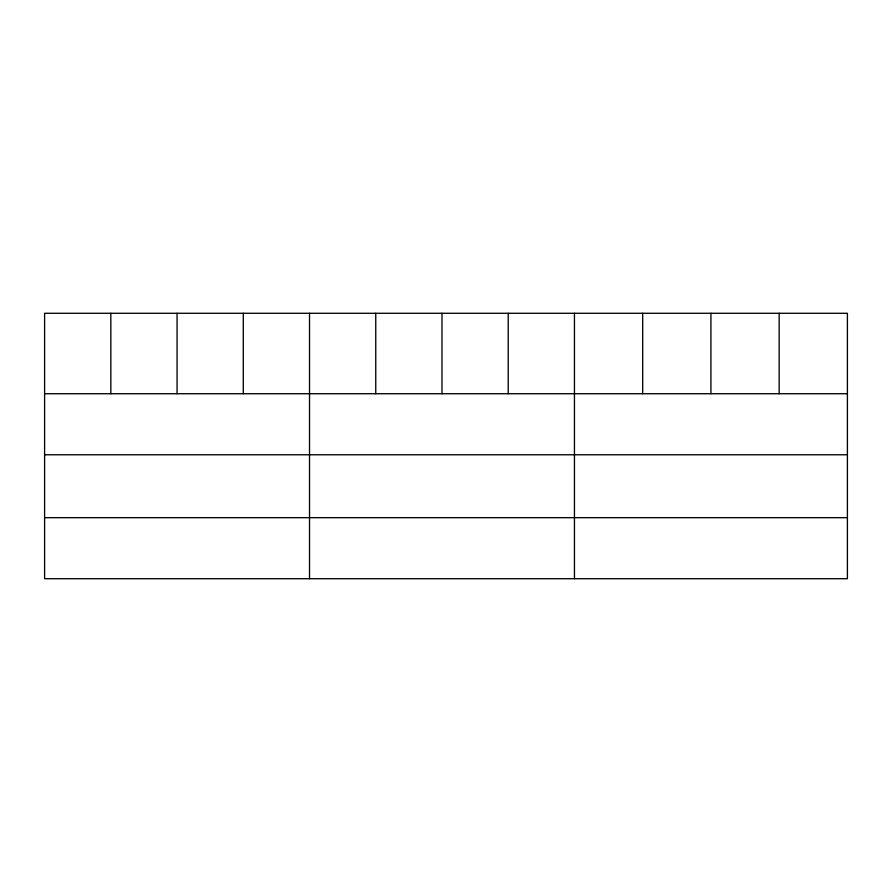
<?xml version="1.0" encoding="UTF-8"?>
<svg xmlns="http://www.w3.org/2000/svg" width="892" height="892" viewBox="0 0 892 892"><rect width="100%" height="100%" fill="white"/><g stroke="black" fill="none" stroke-linecap="round" stroke-linejoin="round"><path stroke-width="1.34" d="M847.4 454.775L847.4 313.282L44.6 313.282L44.6 578.718L847.4 578.718L847.4 454.775L44.6 454.775M44.6 393.729L847.4 393.729M44.6 517.672L847.4 517.672M779.162 313.282L779.162 393.729M710.924 313.282L710.924 393.729M642.686 313.282L642.686 393.729M574.448 313.282L574.448 578.718M508.217 313.282L508.217 393.729M441.986 313.282L441.986 393.729M375.755 313.282L375.755 393.729M309.524 313.282L309.524 578.718M243.293 313.282L243.293 393.729M177.062 313.282L177.062 393.729M110.831 313.282L110.831 393.729"/></g></svg>
